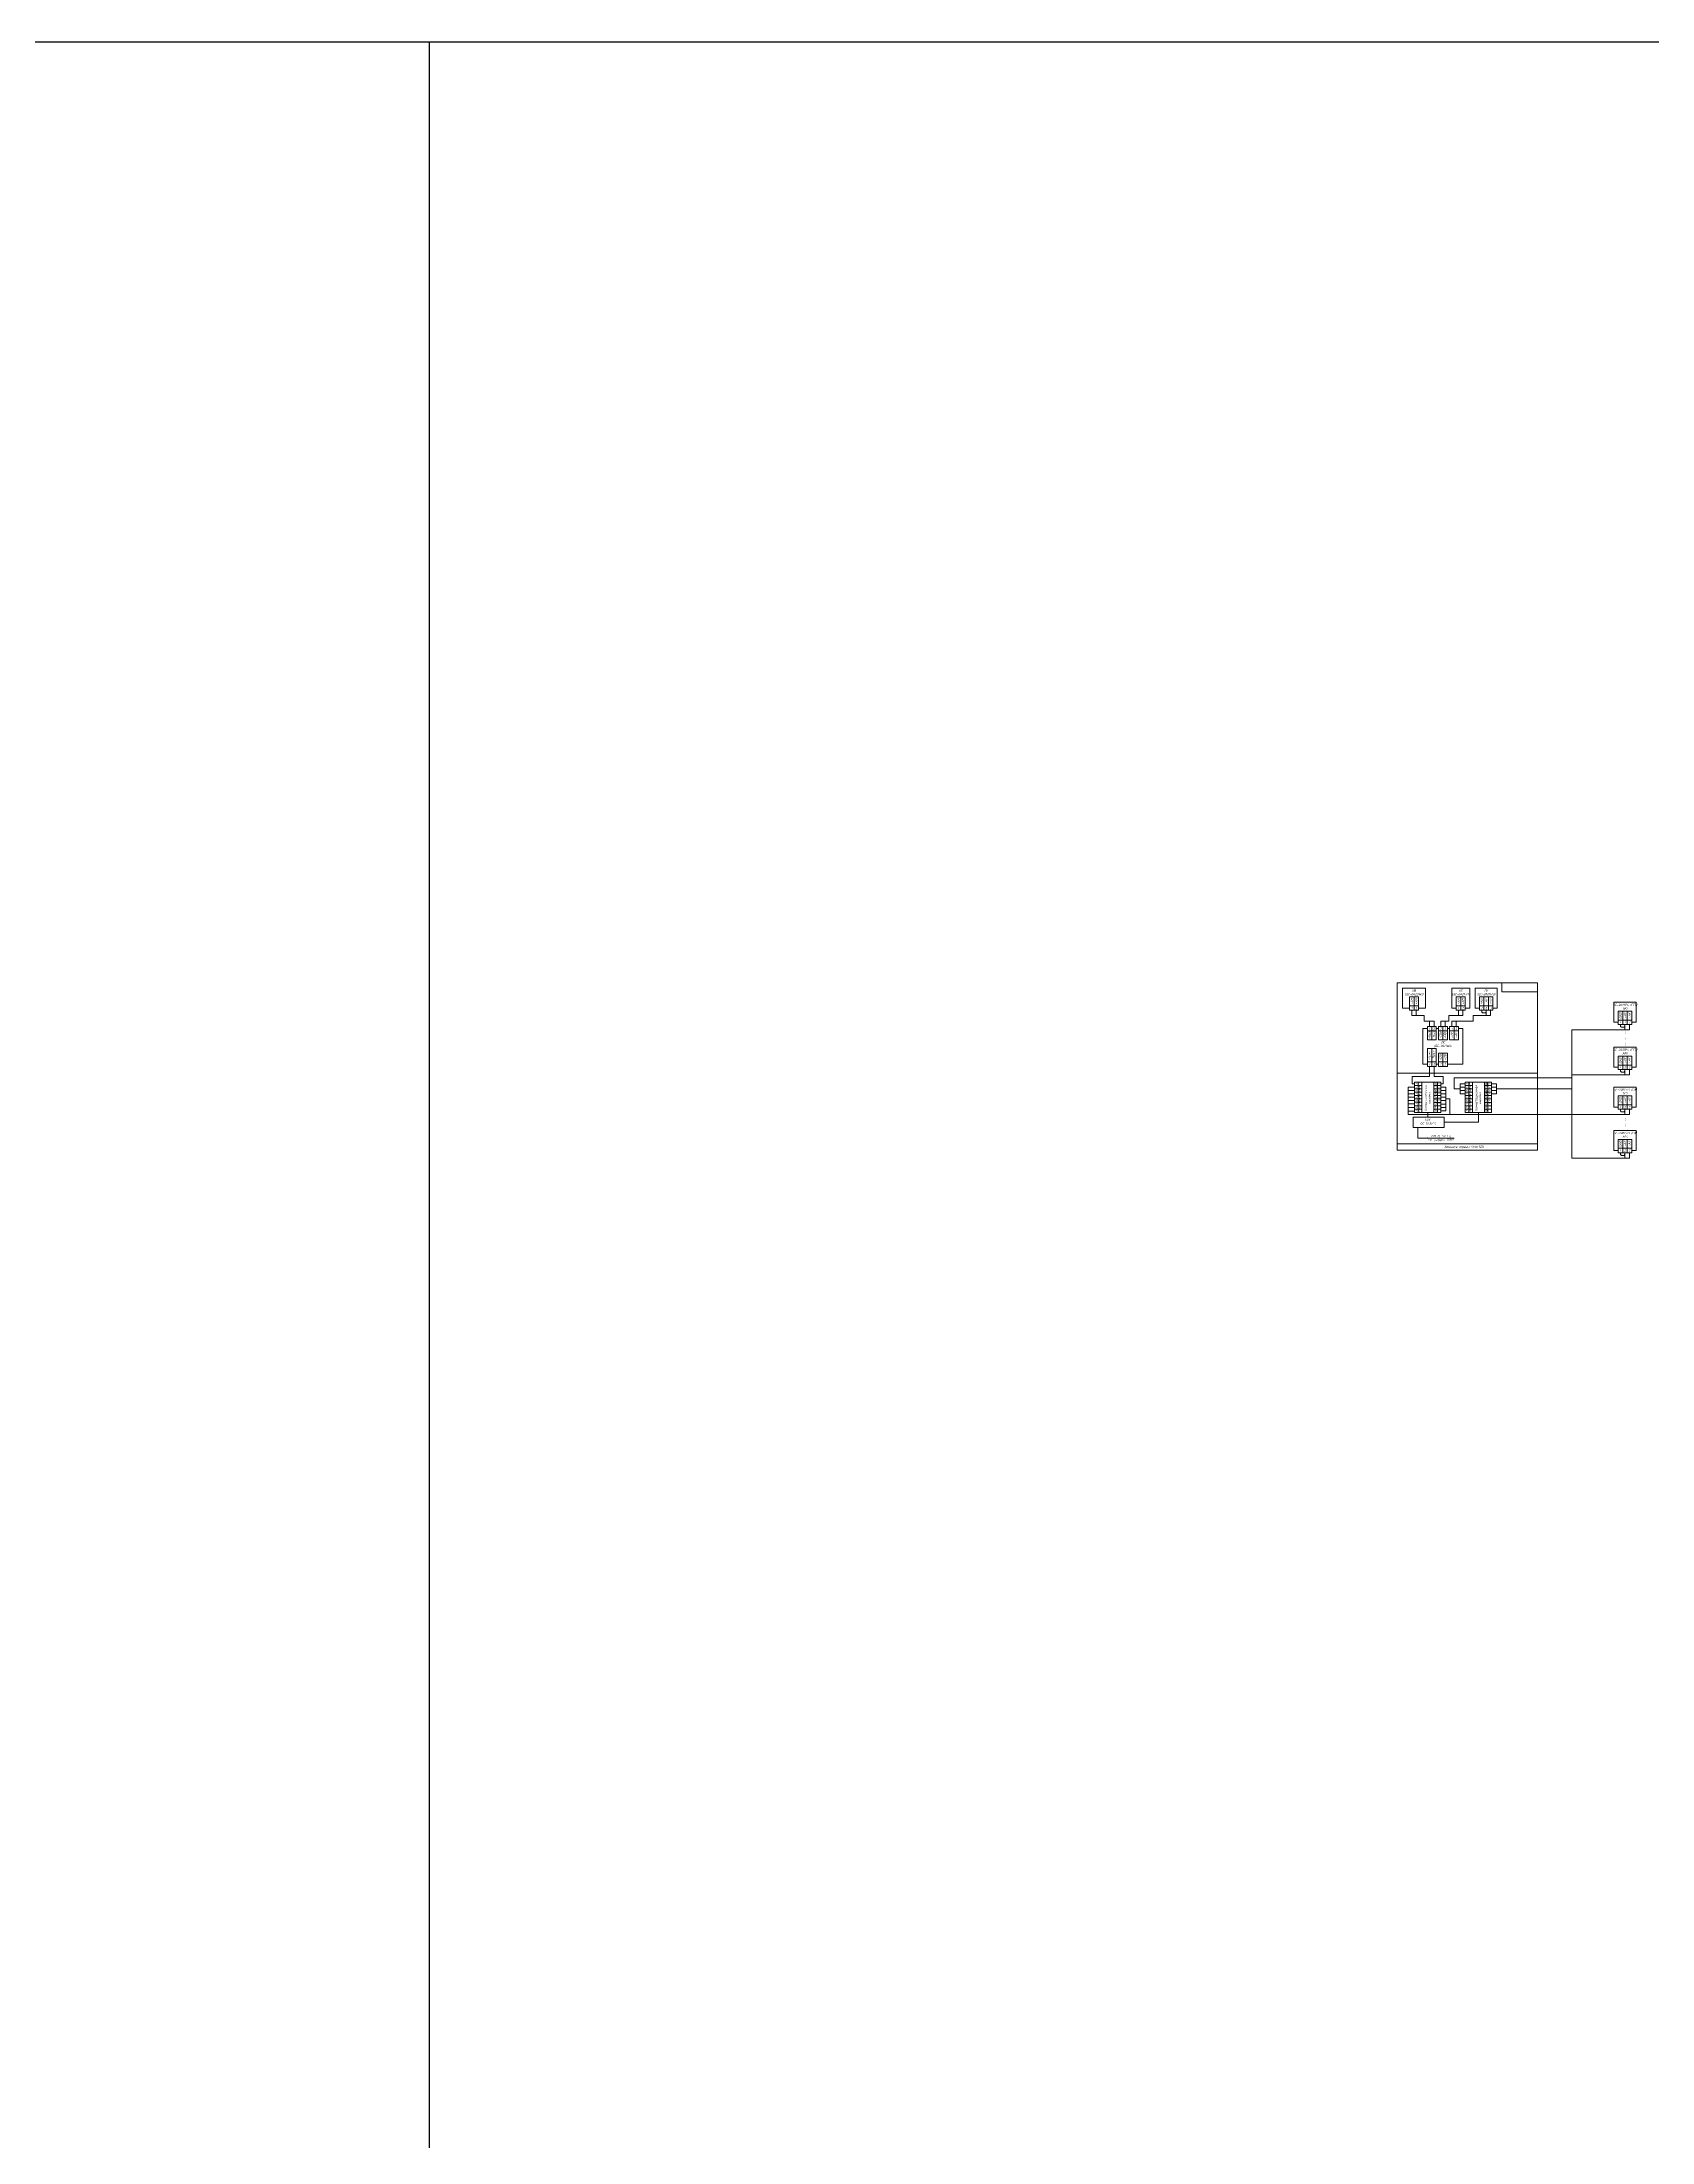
# Model space of a CAD drawing. Extents: x -96705 to 1864084, y -482104 to 235.
# Drawn here: x 1349242 to 1530012, y -235479 to 235 of the extents above; entities that cross this region are included whole.
import ezdxf

# ---------------------------------------------------------------- set-up
doc = ezdxf.new("R2010")
doc.units = 0
doc.header["$LTSCALE"] = 100
doc.layers.add('1', color=7, linetype='Continuous')
doc.layers.add('шлейфы оповещения', color=5, linetype='Continuous', lineweight=30)
doc.styles.add('ISOCPEUR', font='isocpeui.ttf', dxfattribs={"height": 250})
doc.styles.add('OlympDesign', font='isocpeur.ttf', dxfattribs={"width": 0.8, "oblique": 10, "height": 250})

# ---------------------------------------------------------------- blocks, each defined once
blk = doc.blocks.new('*U610')
at = {"ltscale": 100}
blk.add_lwpolyline([(290, 78, 0, 150, 0), (0, 0, 10, 10, 0)], format="xyseb", dxfattribs=at)

msp = doc.modelspace()

# ---------------------------------------------------------------- linework, layer by layer
at = {"color": 5}
for points in [[(-80.1, 235.3), (1864083.7, 235.3)], [(1392719.8, 235.3), (1392719.8, -471192.4)]]:
    msp.add_lwpolyline(points, dxfattribs=at)
at = {"layer": 'шлейфы оповещения', "color": 7, "lineweight": 20, "ltscale": 50}
for p, q in [((1503040.3, -108451.2), (1503040.3, -109048)), ((1503040.3, -109048), (1504431.4, -109048)), ((1503540.3, -108451.2), (1503540.3, -109048)), ((1504431.4, -109048), (1504431.4, -109654.4)), ((1504431.4, -109654.4), (1505540.3, -109654.4)), ((1505040.3, -109654.4), (1505040.3, -110251.2)), ((1505540.3, -109654.4), (1505540.3, -110251.2)), ((1506290.3, -109654.4), (1506290.3, -110251.2)), ((1507193.5, -109654.4), (1506290.3, -109654.4)), ((1506790.3, -109654.4), (1506790.3, -110251.2)), ((1508790.3, -109048), (1507193.5, -109048)), ((1507193.5, -109048), (1507193.5, -109654.4)), ((1507540.3, -109654.4), (1507540.3, -110251.2)), ((1507540.3, -109654.4), (1509930.3, -109654.4)), ((1508040.3, -109654.4), (1508040.3, -110251.2)), ((1508290.3, -108451.2), (1508290.3, -109048)), ((1508790.3, -108451.2), (1508790.3, -109048)), ((1509930.3, -109654.4), (1509930.3, -109048)), ((1509930.3, -109048), (1511890.3, -109048)), ((1510890.3, -108651.2), (1510890.3, -108451.2)), ((1510890.3, -108651.2), (1510990.3, -108751.2)), ((1511290.3, -108751.2), (1510990.3, -108751.2)), ((1511290.3, -108751.2), (1511390.3, -108651.2)), ((1511390.3, -108651.2), (1511390.3, -108451.2)), ((1511390.3, -108451.2), (1511390.3, -109048)), ((1511890.3, -108451.2), (1511890.3, -109048)), ((1520991.8, -110648.4), (1527479.1, -110648.4)), ((1520991.8, -110648.4), (1520991.8, -125032.5)), ((1526479.1, -110251.6), (1526479.1, -110051.6)), ((1526479.1, -110251.6), (1526579.1, -110351.6)), ((1526879.1, -110351.6), (1526579.1, -110351.6)), ((1526879.1, -110351.6), (1526979.1, -110251.6)), ((1526979.1, -110251.6), (1526979.1, -110051.6)), ((1526979.1, -110051.6), (1526979.1, -110648.4)), ((1527479.1, -110051.6), (1527479.1, -110648.4)), ((1505040.3, -114751.2), (1505040.3, -115875.1)), ((1505540.3, -114751.2), (1505540.3, -115875.1)), ((1505790.3, -114501.2), (1506040.3, -114501.2)), ((1526479.1, -115291.7), (1526479.1, -115091.7)), ((1526479.1, -115291.7), (1526579.1, -115391.7)), ((1526879.1, -115391.7), (1526579.1, -115391.7)), ((1526879.1, -115391.7), (1526979.1, -115291.7)), ((1526979.1, -115291.7), (1526979.1, -115091.7)), ((1526979.1, -115091.7), (1526979.1, -115688.5)), ((1527479.1, -115091.7), (1527479.1, -115688.5)), ((1502623.5, -117090.1), (1502623.5, -120149.2)), ((1503079.4, -115875.1), (1505040.3, -115875.1)), ((1503079.4, -116714.5), (1503079.4, -115875.1)), ((1503362.1, -116714.5), (1503079.4, -116714.5)), ((1505540.3, -115875.1), (1506573.4, -115875.1)), ((1506314.9, -116716.1), (1506573.4, -116716.1)), ((1506573.4, -116716.1), (1506573.4, -115875.1)), ((1506864.2, -117091.8), (1506864.2, -119721.4)), ((1507785, -117279.6), (1507785, -116034.3)), ((1507785, -116034.3), (1520991.8, -116034.3)), ((1508466.2, -117279.6), (1507785, -117279.6)), ((1508466.2, -117843.1), (1508466.2, -116716.1)), ((1512545.6, -116716.1), (1512545.6, -117843.1)), ((1512545.6, -117279.6), (1520991.8, -117279.6)), ((1520991.8, -115688.5), (1527479.1, -115688.5)), ((1502623.5, -120149.2), (1520991.8, -120163.1)), ((1504838.5, -119907.6), (1504838.5, -120430.1)), ((1506864.2, -118406.6), (1507325.9, -118406.6)), ((1507325.9, -118406.6), (1507324.5, -120152.8)), ((1510519.9, -119907.6), (1510519.9, -121013.6)), ((1520991.8, -120163.1), (1527479.1, -120163.1)), ((1526479.1, -119766.3), (1526479.1, -119566.3)), ((1526479.1, -119766.3), (1526579.1, -119866.3)), ((1526879.1, -119866.3), (1526579.1, -119866.3)), ((1526879.1, -119866.3), (1526979.1, -119766.3)), ((1526979.1, -119766.3), (1526979.1, -119566.3)), ((1526979.1, -119566.3), (1526979.1, -120163.1)), ((1527479.1, -119566.3), (1527479.1, -120163.1)), ((1503704.9, -121597.1), (1503704.9, -122791.1)), ((1510519.9, -121013.6), (1506693.4, -121013.6)), ((1503704.9, -122791.1), (1507810.3, -122791.1)), ((1526479.1, -124635.7), (1526479.1, -124435.7)), ((1526479.1, -124635.7), (1526579.1, -124735.7)), ((1526879.1, -124735.7), (1526579.1, -124735.7)), ((1526879.1, -124735.7), (1526979.1, -124635.7)), ((1526979.1, -124635.7), (1526979.1, -124435.7)), ((1526979.1, -124435.7), (1526979.1, -125032.5)), ((1527479.1, -124435.7), (1527479.1, -125032.5)), ((1520991.8, -125032.5), (1527479.1, -125032.5))]:
    msp.add_line(p, q, dxfattribs=at)
for points in [[(1501390.3, -105351.2), (1517140.3, -105351.2), (1517140.3, -115501.2), (1501390.3, -115501.2)], [(1513140.3, -105351.2), (1513140.3, -106392.7), (1517140.3, -106392.7), (1517140.3, -105351.2)], [(1502790.3, -106951.2), (1503290.3, -106951.2), (1503290.3, -107951.2), (1502790.3, -107951.2)], [(1502790.3, -107951.2), (1503290.3, -107951.2), (1503290.3, -108451.2), (1502790.3, -108451.2)], [(1503290.3, -106951.2), (1503790.3, -106951.2), (1503790.3, -107951.2), (1503290.3, -107951.2)], [(1503290.3, -107951.2), (1503790.3, -107951.2), (1503790.3, -108451.2), (1503290.3, -108451.2)], [(1508040.3, -106951.2), (1508540.3, -106951.2), (1508540.3, -107951.2), (1508040.3, -107951.2)], [(1508040.3, -107951.2), (1508540.3, -107951.2), (1508540.3, -108451.2), (1508040.3, -108451.2)], [(1508540.3, -106951.2), (1509040.3, -106951.2), (1509040.3, -107951.2), (1508540.3, -107951.2)], [(1508540.3, -107951.2), (1509040.3, -107951.2), (1509040.3, -108451.2), (1508540.3, -108451.2)], [(1510640.3, -106951.2), (1511140.3, -106951.2), (1511140.3, -107951.2), (1510640.3, -107951.2)], [(1510640.3, -107951.2), (1511140.3, -107951.2), (1511140.3, -108451.2), (1510640.3, -108451.2)], [(1511140.3, -106951.2), (1511640.3, -106951.2), (1511640.3, -107951.2), (1511140.3, -107951.2)], [(1511140.3, -107951.2), (1511640.3, -107951.2), (1511640.3, -108451.2), (1511140.3, -108451.2)], [(1511640.3, -106951.2), (1512140.3, -106951.2), (1512140.3, -107951.2), (1511640.3, -107951.2)], [(1511640.3, -107951.2), (1512140.3, -107951.2), (1512140.3, -108451.2), (1511640.3, -108451.2)], [(1504790.3, -110251.2), (1505290.3, -110251.2), (1505290.3, -110751.2), (1504790.3, -110751.2)], [(1504790.3, -110751.2), (1505290.3, -110751.2), (1505290.3, -111751.2), (1504790.3, -111751.2)], [(1505290.3, -110251.2), (1505790.3, -110251.2), (1505790.3, -110751.2), (1505290.3, -110751.2)], [(1505290.3, -110751.2), (1505790.3, -110751.2), (1505790.3, -111751.2), (1505290.3, -111751.2)], [(1506040.3, -110251.2), (1506540.3, -110251.2), (1506540.3, -110751.2), (1506040.3, -110751.2)], [(1506040.3, -110751.2), (1506540.3, -110751.2), (1506540.3, -111751.2), (1506040.3, -111751.2)], [(1506540.3, -110251.2), (1507040.3, -110251.2), (1507040.3, -110751.2), (1506540.3, -110751.2)], [(1506540.3, -110751.2), (1507040.3, -110751.2), (1507040.3, -111751.2), (1506540.3, -111751.2)], [(1507290.3, -110251.2), (1507790.3, -110251.2), (1507790.3, -110751.2), (1507290.3, -110751.2)], [(1507290.3, -110751.2), (1507790.3, -110751.2), (1507790.3, -111751.2), (1507290.3, -111751.2)], [(1507790.3, -110251.2), (1508290.3, -110251.2), (1508290.3, -110751.2), (1507790.3, -110751.2)], [(1507790.3, -110751.2), (1508290.3, -110751.2), (1508290.3, -111751.2), (1507790.3, -111751.2)], [(1526229.1, -108551.6), (1526729.1, -108551.6), (1526729.1, -109551.6), (1526229.1, -109551.6)], [(1526229.1, -109551.6), (1526729.1, -109551.6), (1526729.1, -110051.6), (1526229.1, -110051.6)], [(1526729.1, -108551.6), (1527229.1, -108551.6), (1527229.1, -109551.6), (1526729.1, -109551.6)], [(1526729.1, -109551.6), (1527229.1, -109551.6), (1527229.1, -110051.6), (1526729.1, -110051.6)], [(1527229.1, -108551.6), (1527729.1, -108551.6), (1527729.1, -109551.6), (1527229.1, -109551.6)], [(1527229.1, -109551.6), (1527729.1, -109551.6), (1527729.1, -110051.6), (1527229.1, -110051.6)], [(1504790.3, -112751.2), (1505290.3, -112751.2), (1505290.3, -114251.2), (1504790.3, -114251.2)], [(1505290.3, -112751.2), (1505790.3, -112751.2), (1505790.3, -114251.2), (1505290.3, -114251.2)], [(1504790.3, -114251.2), (1505290.3, -114251.2), (1505290.3, -114751.2), (1504790.3, -114751.2)], [(1505290.3, -114251.2), (1505790.3, -114251.2), (1505790.3, -114751.2), (1505290.3, -114751.2)], [(1506040.3, -113251.2), (1506540.3, -113251.2), (1506540.3, -114251.2), (1506040.3, -114251.2)], [(1506040.3, -114251.2), (1506540.3, -114251.2), (1506540.3, -114751.2), (1506040.3, -114751.2)], [(1506540.3, -113251.2), (1507040.3, -113251.2), (1507040.3, -114251.2), (1506540.3, -114251.2)], [(1506540.3, -114251.2), (1507040.3, -114251.2), (1507040.3, -114751.2), (1506540.3, -114751.2)], [(1526229.1, -113591.7), (1526729.1, -113591.7), (1526729.1, -114591.7), (1526229.1, -114591.7)], [(1526229.1, -114591.7), (1526729.1, -114591.7), (1526729.1, -115091.7), (1526229.1, -115091.7)], [(1526729.1, -113591.7), (1527229.1, -113591.7), (1527229.1, -114591.7), (1526729.1, -114591.7)], [(1526729.1, -114591.7), (1527229.1, -114591.7), (1527229.1, -115091.7), (1526729.1, -115091.7)], [(1527229.1, -113591.7), (1527729.1, -113591.7), (1527729.1, -114591.7), (1527229.1, -114591.7)], [(1527229.1, -114591.7), (1527729.1, -114591.7), (1527729.1, -115091.7), (1527229.1, -115091.7)], [(1501390.3, -115501.2), (1517140.3, -115501.2), (1517140.3, -124151.2), (1501390.3, -124151.2)], [(1503362.1, -116526.6), (1503763.5, -116526.6), (1503763.5, -116902.3), (1503362.1, -116902.3)], [(1503362.1, -116528.3), (1506314.9, -116528.3), (1506314.9, -119907.6), (1503362.1, -119907.6)], [(1503362.1, -116902.3), (1503763.5, -116902.3), (1503763.5, -117278), (1503362.1, -117278)], [(1503362.1, -117278), (1503763.5, -117278), (1503763.5, -117653.6), (1503362.1, -117653.6)], [(1503362.1, -117653.6), (1503763.5, -117653.6), (1503763.5, -118029.3), (1503362.1, -118029.3)], [(1503764.8, -116526.6), (1504166.1, -116526.6), (1504166.1, -116902.3), (1503764.8, -116902.3)], [(1503764.8, -116902.3), (1504166.1, -116902.3), (1504166.1, -117278), (1503764.8, -117278)], [(1503764.8, -117278), (1504166.1, -117278), (1504166.1, -117653.6), (1503764.8, -117653.6)], [(1503764.8, -117653.6), (1504166.1, -117653.6), (1504166.1, -118029.3), (1503764.8, -118029.3)], [(1505510.9, -116528.3), (1505912.2, -116528.3), (1505912.2, -116903.9), (1505510.9, -116903.9)], [(1505510.9, -116903.9), (1505912.2, -116903.9), (1505912.2, -117279.6), (1505510.9, -117279.6)], [(1505510.9, -117279.6), (1505912.2, -117279.6), (1505912.2, -117655.3), (1505510.9, -117655.3)], [(1505510.9, -117655.3), (1505912.2, -117655.3), (1505912.2, -118030.9), (1505510.9, -118030.9)], [(1505913.6, -116528.3), (1506314.9, -116528.3), (1506314.9, -116903.9), (1505913.6, -116903.9)], [(1505913.6, -116903.9), (1506314.9, -116903.9), (1506314.9, -117279.6), (1505913.6, -117279.6)], [(1505913.6, -117279.6), (1506314.9, -117279.6), (1506314.9, -117655.3), (1505913.6, -117655.3)], [(1505913.6, -117655.3), (1506314.9, -117655.3), (1506314.9, -118030.9), (1505913.6, -118030.9)], [(1509043.5, -116526.6), (1509444.9, -116526.6), (1509444.9, -116902.3), (1509043.5, -116902.3)], [(1509043.5, -116528.3), (1511996.3, -116528.3), (1511996.3, -119907.6), (1509043.5, -119907.6)], [(1509043.5, -116902.3), (1509444.9, -116902.3), (1509444.9, -117278), (1509043.5, -117278)], [(1509043.5, -117278), (1509444.9, -117278), (1509444.9, -117653.6), (1509043.5, -117653.6)], [(1509043.5, -117653.6), (1509444.9, -117653.6), (1509444.9, -118029.3), (1509043.5, -118029.3)], [(1509446.2, -116526.6), (1509847.6, -116526.6), (1509847.6, -116902.3), (1509446.2, -116902.3)], [(1509446.2, -116902.3), (1509847.6, -116902.3), (1509847.6, -117278), (1509446.2, -117278)], [(1509446.2, -117278), (1509847.6, -117278), (1509847.6, -117653.6), (1509446.2, -117653.6)], [(1509446.2, -117653.6), (1509847.6, -117653.6), (1509847.6, -118029.3), (1509446.2, -118029.3)], [(1511192.3, -116528.3), (1511593.7, -116528.3), (1511593.7, -116903.9), (1511192.3, -116903.9)], [(1511192.3, -116903.9), (1511593.7, -116903.9), (1511593.7, -117279.6), (1511192.3, -117279.6)], [(1511192.3, -117279.6), (1511593.7, -117279.6), (1511593.7, -117655.3), (1511192.3, -117655.3)], [(1511192.3, -117655.3), (1511593.7, -117655.3), (1511593.7, -118030.9), (1511192.3, -118030.9)], [(1511595, -116528.3), (1511996.3, -116528.3), (1511996.3, -116903.9), (1511595, -116903.9)], [(1511595, -116903.9), (1511996.3, -116903.9), (1511996.3, -117279.6), (1511595, -117279.6)], [(1511595, -117279.6), (1511996.3, -117279.6), (1511996.3, -117655.3), (1511595, -117655.3)], [(1511595, -117655.3), (1511996.3, -117655.3), (1511996.3, -118030.9), (1511595, -118030.9)], [(1503362.1, -118029.3), (1503763.5, -118029.3), (1503763.5, -118404.9), (1503362.1, -118404.9)], [(1503362.1, -118404.9), (1503763.5, -118404.9), (1503763.5, -118780.6), (1503362.1, -118780.6)], [(1503362.1, -118780.6), (1503763.5, -118780.6), (1503763.5, -119156.3), (1503362.1, -119156.3)], [(1503362.1, -119156.3), (1503763.5, -119156.3), (1503763.5, -119531.9), (1503362.1, -119531.9)], [(1503362.1, -119531.9), (1503763.5, -119531.9), (1503763.5, -119907.6), (1503362.1, -119907.6)], [(1503764.8, -118029.3), (1504166.1, -118029.3), (1504166.1, -118404.9), (1503764.8, -118404.9)], [(1503764.8, -118404.9), (1504166.1, -118404.9), (1504166.1, -118780.6), (1503764.8, -118780.6)], [(1503764.8, -118780.6), (1504166.1, -118780.6), (1504166.1, -119156.3), (1503764.8, -119156.3)], [(1503764.8, -119156.3), (1504166.1, -119156.3), (1504166.1, -119531.9), (1503764.8, -119531.9)], [(1503764.8, -119531.9), (1504166.1, -119531.9), (1504166.1, -119907.6), (1503764.8, -119907.6)], [(1505510.9, -118030.9), (1505912.2, -118030.9), (1505912.2, -118406.6), (1505510.9, -118406.6)], [(1505510.9, -118406.6), (1505912.2, -118406.6), (1505912.2, -118782.2), (1505510.9, -118782.2)], [(1505510.9, -118782.2), (1505912.2, -118782.2), (1505912.2, -119157.9), (1505510.9, -119157.9)], [(1505510.9, -119157.9), (1505912.2, -119157.9), (1505912.2, -119533.6), (1505510.9, -119533.6)], [(1505510.9, -119533.6), (1505912.2, -119533.6), (1505912.2, -119909.2), (1505510.9, -119909.2)], [(1505913.6, -118030.9), (1506314.9, -118030.9), (1506314.9, -118406.6), (1505913.6, -118406.6)], [(1505913.6, -118406.6), (1506314.9, -118406.6), (1506314.9, -118782.2), (1505913.6, -118782.2)], [(1505913.6, -118782.2), (1506314.9, -118782.2), (1506314.9, -119157.9), (1505913.6, -119157.9)], [(1505913.6, -119157.9), (1506314.9, -119157.9), (1506314.9, -119533.6), (1505913.6, -119533.6)], [(1505913.6, -119533.6), (1506314.9, -119533.6), (1506314.9, -119909.2), (1505913.6, -119909.2)], [(1509043.5, -118029.3), (1509444.9, -118029.3), (1509444.9, -118404.9), (1509043.5, -118404.9)], [(1509043.5, -118404.9), (1509444.9, -118404.9), (1509444.9, -118780.6), (1509043.5, -118780.6)], [(1509043.5, -118780.6), (1509444.9, -118780.6), (1509444.9, -119156.3), (1509043.5, -119156.3)], [(1509043.5, -119156.3), (1509444.9, -119156.3), (1509444.9, -119531.9), (1509043.5, -119531.9)], [(1509043.5, -119531.9), (1509444.9, -119531.9), (1509444.9, -119907.6), (1509043.5, -119907.6)], [(1509446.2, -118029.3), (1509847.6, -118029.3), (1509847.6, -118404.9), (1509446.2, -118404.9)], [(1509446.2, -118404.9), (1509847.6, -118404.9), (1509847.6, -118780.6), (1509446.2, -118780.6)], [(1509446.2, -118780.6), (1509847.6, -118780.6), (1509847.6, -119156.3), (1509446.2, -119156.3)], [(1509446.2, -119156.3), (1509847.6, -119156.3), (1509847.6, -119531.9), (1509446.2, -119531.9)], [(1509446.2, -119531.9), (1509847.6, -119531.9), (1509847.6, -119907.6), (1509446.2, -119907.6)], [(1511192.3, -118030.9), (1511593.7, -118030.9), (1511593.7, -118406.6), (1511192.3, -118406.6)], [(1511192.3, -118406.6), (1511593.7, -118406.6), (1511593.7, -118782.2), (1511192.3, -118782.2)], [(1511192.3, -118782.2), (1511593.7, -118782.2), (1511593.7, -119157.9), (1511192.3, -119157.9)], [(1511192.3, -119157.9), (1511593.7, -119157.9), (1511593.7, -119533.6), (1511192.3, -119533.6)], [(1511192.3, -119533.6), (1511593.7, -119533.6), (1511593.7, -119909.2), (1511192.3, -119909.2)], [(1511595, -118030.9), (1511996.3, -118030.9), (1511996.3, -118406.6), (1511595, -118406.6)], [(1511595, -118406.6), (1511996.3, -118406.6), (1511996.3, -118782.2), (1511595, -118782.2)], [(1511595, -118782.2), (1511996.3, -118782.2), (1511996.3, -119157.9), (1511595, -119157.9)], [(1511595, -119157.9), (1511996.3, -119157.9), (1511996.3, -119533.6), (1511595, -119533.6)], [(1511595, -119533.6), (1511996.3, -119533.6), (1511996.3, -119909.2), (1511595, -119909.2)], [(1526229.1, -118066.3), (1526729.1, -118066.3), (1526729.1, -119066.3), (1526229.1, -119066.3)], [(1526229.1, -119066.3), (1526729.1, -119066.3), (1526729.1, -119566.3), (1526229.1, -119566.3)], [(1526729.1, -118066.3), (1527229.1, -118066.3), (1527229.1, -119066.3), (1526729.1, -119066.3)], [(1526729.1, -119066.3), (1527229.1, -119066.3), (1527229.1, -119566.3), (1526729.1, -119566.3)], [(1527229.1, -118066.3), (1527729.1, -118066.3), (1527729.1, -119066.3), (1527229.1, -119066.3)], [(1527229.1, -119066.3), (1527729.1, -119066.3), (1527729.1, -119566.3), (1527229.1, -119566.3)], [(1503193.4, -120430.1), (1506693.4, -120430.1), (1506693.4, -121597.1), (1503193.4, -121597.1)], [(1501390.3, -123451.2), (1501390.3, -124151.2), (1517140.3, -124151.2), (1517140.3, -123451.2)], [(1526229.1, -122935.7), (1526729.1, -122935.7), (1526729.1, -123935.7), (1526229.1, -123935.7)], [(1526229.1, -123935.7), (1526729.1, -123935.7), (1526729.1, -124435.7), (1526229.1, -124435.7)], [(1526729.1, -122935.7), (1527229.1, -122935.7), (1527229.1, -123935.7), (1526729.1, -123935.7)], [(1526729.1, -123935.7), (1527229.1, -123935.7), (1527229.1, -124435.7), (1526729.1, -124435.7)], [(1527229.1, -122935.7), (1527729.1, -122935.7), (1527729.1, -123935.7), (1527229.1, -123935.7)], [(1527229.1, -123935.7), (1527729.1, -123935.7), (1527729.1, -124435.7), (1527229.1, -124435.7)]]:
    msp.add_lwpolyline(points, close=True, dxfattribs=at)
for points in [[(1503790.3, -108201.2), (1504590.3, -108201.2), (1504590.3, -105951.2), (1501990.3, -105951.2), (1501990.3, -108201.2), (1502790.3, -108201.2)], [(1509040.3, -108201.2), (1509540.3, -108201.2), (1509540.3, -105951.2), (1507540.3, -105951.2), (1507540.3, -108201.2), (1508040.3, -108201.2)], [(1512140.3, -108201.2), (1512640.3, -108201.2), (1512640.3, -105951.2), (1510140.3, -105951.2), (1510140.3, -108201.2), (1510640.3, -108201.2)], [(1527729.1, -109801.6), (1528229.1, -109801.6), (1528229.1, -107551.6), (1525729.1, -107551.6), (1525729.1, -109801.6), (1526229.1, -109801.6)], [(1504790.3, -110501.2), (1504290.3, -110501.2), (1504290.3, -114501.2), (1504790.3, -114501.2)], [(1506040.3, -110501.2), (1505790.3, -110501.2)], [(1507040.3, -114501.2), (1508790.3, -114501.2), (1508790.3, -110501.2), (1508290.3, -110501.2)], [(1507290.3, -110501.2), (1507040.3, -110501.2)], [(1527729.1, -114841.7), (1528229.1, -114841.7), (1528229.1, -112591.7), (1525729.1, -112591.7), (1525729.1, -114841.7), (1526229.1, -114841.7)], [(1503362.1, -117090.1), (1502623.5, -117090.1)], [(1503362.1, -117465.8), (1502623.5, -117465.8)], [(1503362.1, -117841.5), (1502623.5, -117841.5)], [(1506314.9, -117091.8), (1506864.2, -117091.8)], [(1506314.9, -117467.4), (1506864.2, -117467.4)], [(1506314.9, -117843.1), (1506864.2, -117843.1)], [(1508466.2, -116716.1), (1509015.4, -116716.1)], [(1508466.2, -117091.8), (1509015.4, -117091.8)], [(1508466.2, -117467.4), (1509015.4, -117467.4)], [(1508466.2, -117843.1), (1509015.4, -117843.1)], [(1511996.3, -116716.1), (1512545.6, -116716.1)], [(1511996.3, -117091.8), (1512545.6, -117091.8)], [(1511996.3, -117467.4), (1512545.6, -117467.4)], [(1511996.3, -117843.1), (1512545.6, -117843.1)], [(1527729.1, -119316.3), (1528229.1, -119316.3), (1528229.1, -117066.3), (1525729.1, -117066.3), (1525729.1, -119316.3), (1526229.1, -119316.3)], [(1503362.1, -118217.9), (1502623.5, -118217.9)], [(1503362.1, -118592.8), (1502623.5, -118592.8)], [(1503362.1, -118968.4), (1502623.5, -118968.4)], [(1503362.1, -119344.1), (1502623.5, -119344.1)], [(1503362.1, -119775.8), (1502623.5, -119775.8)], [(1506314.9, -118217.9), (1506864.2, -118217.9)], [(1506314.9, -118594.4), (1506864.2, -118594.4)], [(1506314.9, -118970.1), (1506864.2, -118970.1)], [(1506314.9, -119345.7), (1506864.2, -119345.7)], [(1506314.9, -119721.4), (1506864.2, -119721.4)], [(1527729.1, -124185.7), (1528229.1, -124185.7), (1528229.1, -121935.7), (1525729.1, -121935.7), (1525729.1, -124185.7), (1526229.1, -124185.7)]]:
    msp.add_lwpolyline(points, dxfattribs=at)

# ---------------------------------------------------------------- block references
at = {"layer": 'шлейфы оповещения', "color": 7, "lineweight": 20, "ltscale": 50, "rotation": 165.0000001855852}
msp.add_blockref('*U610', (1504810.8, -122791.1), dxfattribs=at)

# ---------------------------------------------------------------- texts
at = {"layer": '1', "color": 7, "char_height": 250, "attachment_point": 5, "style": 'ISOCPEUR'}
for s, insert, width in [('КВ\\P(GC-0423W1)', (1503290.3, -106451.2), 2000), ('КС\\P(GC-0421W1)', (1508540.3, -106451.2), 2000), ('ПУ\\P({\\fISOCPEUR|b0|i1|c204|p34;\\Q0;GC-2001W3})', (1511390.3, -106451.2), 2500), ('GC-2001P4 (ГГУ) №1', (1526979.1, -108051.6), 2500), ('ЛС\\P({\\fISOCPEUR|b0|i1|c204|p34;\\Q0;GC-0611W4})', (1506540.3, -112251.2), 4500), ('GC-2001P4 (ГГУ) №9', (1526979.1, -113091.7), 2500), ('GC-2001W3 (ПУ) \\P№1', (1526979.1, -117566.3), 2818.64), ('ПДС\\P{\\fISOCPEUR|b0|i1|c204|p34;\\Q0;\\C7;GC-1036F4}', (1504857.1, -120938.9), 3500), ('220 В, 50 Гц\\Pсм. раздел ЭОМ1', (1506292.6, -122803.9), 3100), ('{\\fISOCPEUR|b0|i1|c204|p34;\\Q0;GC-2001W3 (ПУ) \\P№4}', (1526979.1, -122435.7), 2500), ('Комната охраны (пом.122)', (1508925, -123801.2), 7200)]:
    msp.add_mtext(s, dxfattribs=dict(at, insert=insert, width=width))
at = {"layer": '1', "color": 7, "char_height": 250, "width": 1000, "attachment_point": 5, "rotation": 90, "style": 'ISOCPEUR'}
for s, insert in [('-КН', (1503049.8, -107448.7)), ('+КН', (1503540.3, -107451.2)), ('-КН', (1508290.3, -107451.2)), ('+КН', (1508790.3, -107451.2)), ('GND', (1510890.3, -107451.2)), ('-АУ', (1511390.3, -107451.2)), ('+АУ', (1511890.3, -107451.2)), ('GND', (1526479.1, -109051.6)), ('-АУ', (1526979.1, -109051.6)), ('+АУ', (1527479.1, -109051.6)), ('+Выз', (1505040.3, -111251.2)), ('-Выз', (1505540.3, -111251.2)), ('+Сбр', (1506290.3, -111251.2)), ('-Сбр', (1506790.3, -111251.2)), ('+АУ', (1507540.3, -111251.2)), ('-АУ', (1508040.3, -111251.2)), ('GND', (1526479.1, -114091.7)), ('-АУ', (1526979.1, -114091.7)), ('+АУ', (1527479.1, -114091.7)), ('Коммутационная \\Pкоробка', (1504837.1, -118313.5)), ('Коммутационная \\Pкоробка', (1510518.6, -118313.5)), ('GND', (1526479.1, -118566.3)), ('-АУ', (1526979.1, -118566.3)), ('+АУ', (1527479.1, -118566.3)), ('GND', (1526479.1, -123435.7)), ('-АУ', (1526979.1, -123435.7)), ('+АУ', (1527479.1, -123435.7))]:
    msp.add_mtext(s, dxfattribs=dict(at, insert=insert))
at = {"layer": 'шлейфы оповещения', "color": 7, "lineweight": 20, "ltscale": 50, "style": 'OlympDesign'}
for s, p in [('+', (1503453.8, -117179)), ('+', (1503453.8, -117554.6)), ('+', (1503453.8, -117930.3)), ('+', (1503455.1, -116804.9)), ('1', (1503803.4, -116826.3)), ('2', (1503803.4, -117202)), ('3', (1503803.4, -117577.6)), ('4', (1503803.4, -117953.3)), ('18', (1505522.3, -116828)), ('17', (1505522.3, -117203.6)), ('16', (1505522.3, -117579.3)), ('15', (1505522.3, -117954.9)), ('-', (1506005.2, -116806.6)), ('-', (1506005.2, -117182.2)), ('-', (1506005.2, -117557.9)), ('-', (1506005.2, -117933.6)), ('+', (1509135.2, -117179)), ('+', (1509135.2, -117554.6)), ('+', (1509135.2, -117930.3)), ('+', (1509136.6, -116804.9)), ('1', (1509484.8, -116826.3)), ('2', (1509484.8, -117202)), ('3', (1509484.8, -117577.6)), ('4', (1509484.8, -117953.3)), ('18', (1511203.7, -116828)), ('17', (1511203.7, -117203.6)), ('16', (1511203.7, -117579.3)), ('15', (1511203.7, -117954.9)), ('-', (1511686.7, -116806.6)), ('-', (1511686.7, -117182.2)), ('-', (1511686.7, -117557.9)), ('-', (1511686.7, -117933.6)), ('+', (1503453.8, -118305.9)), ('+', (1503453.8, -118681.6)), ('+', (1503453.8, -119057.3)), ('+', (1503453.8, -119432.9)), ('+', (1503455.1, -119808.6)), ('7', (1503803.4, -119080.3)), ('5', (1503803.4, -118329)), ('6', (1503803.4, -118704.6)), ('9', (1503803.4, -119831.6)), ('8', (1503803.4, -119456)), ('14', (1505522.3, -118330.6)), ('13', (1505522.3, -118706.3)), ('12', (1505522.3, -119081.9)), ('11', (1505522.3, -119457.6)), ('10', (1505522.3, -119833.3)), ('-', (1506005.2, -118309.2)), ('-', (1506005.2, -118684.9)), ('-', (1506005.2, -119060.6)), ('-', (1506005.2, -119436.2)), ('-', (1506005.2, -119811.9)), ('+', (1509135.2, -118305.9)), ('+', (1509135.2, -118681.6)), ('+', (1509135.2, -119057.3)), ('+', (1509135.2, -119432.9)), ('+', (1509136.6, -119808.6)), ('7', (1509484.8, -119080.3)), ('5', (1509484.8, -118329)), ('6', (1509484.8, -118704.6)), ('9', (1509484.8, -119831.6)), ('8', (1509484.8, -119456)), ('14', (1511203.7, -118330.6)), ('13', (1511203.7, -118706.3)), ('12', (1511203.7, -119081.9)), ('11', (1511203.7, -119457.6)), ('10', (1511203.7, -119833.3)), ('-', (1511686.7, -118309.2)), ('-', (1511686.7, -118684.9)), ('-', (1511686.7, -119060.6)), ('-', (1511686.7, -119436.2)), ('-', (1511686.7, -119811.9))]:
    msp.add_text(s, height=250, dxfattribs=at).set_placement(p)
at = {"layer": 'шлейфы оповещения', "color": 7, "lineweight": 20, "ltscale": 50, "char_height": 250, "width": 500, "attachment_point": 5, "style": 'OlympDesign'}
for s, insert in [('1', (1503040.3, -108201.2)), ('2', (1503540.3, -108201.2)), ('1', (1508290.3, -108201.2)), ('2', (1508790.3, -108201.2)), ('1', (1510890.3, -108201.2)), ('2', (1511390.3, -108201.2)), ('3', (1511890.3, -108201.2)), ('1', (1505040.3, -110501.2)), ('2', (1505540.3, -110501.2)), ('1', (1506290.3, -110501.2)), ('2', (1506790.3, -110501.2)), ('1', (1507540.3, -110501.2)), ('2', (1508040.3, -110501.2)), ('1', (1526479.1, -109801.6)), ('2', (1526979.1, -109801.6)), ('3', (1527479.1, -109801.6)), ('1', (1505040.3, -114501.2)), ('2', (1505540.3, -114501.2)), ('1', (1506290.3, -114501.2)), ('2', (1506790.3, -114501.2)), ('1', (1526479.1, -114841.7)), ('2', (1526979.1, -114841.7)), ('3', (1527479.1, -114841.7)), ('1', (1526479.1, -119316.3)), ('2', (1526979.1, -119316.3)), ('3', (1527479.1, -119316.3)), ('1', (1526479.1, -124185.7)), ('2', (1526979.1, -124185.7)), ('3', (1527479.1, -124185.7))]:
    msp.add_mtext(s, dxfattribs=dict(at, insert=insert))
at = {"layer": 'шлейфы оповещения', "color": 7, "lineweight": 20, "ltscale": 50, "char_height": 250, "attachment_point": 5, "rotation": 90, "style": 'OlympDesign'}
for s, insert, width in [('+Пульт', (1505040.3, -113501.2), 1500), ('-Пульт', (1505540.3, -113501.2), 1500), ('{\\fISOCPEUR|b0|i1|c204|p34;\\Q0;.......................}', (1526979.1, -111658.1), 2500), ('+12В', (1506290.3, -113751.2), 1000), ('-12В', (1506790.3, -113751.2), 1000), ('{\\fISOCPEUR|b0|i1|c204|p34;\\Q0;.......................}', (1526979.1, -121067.9), 2500)]:
    msp.add_mtext(s, dxfattribs=dict(at, insert=insert, width=width))

doc.saveas('drawing.dxf')
